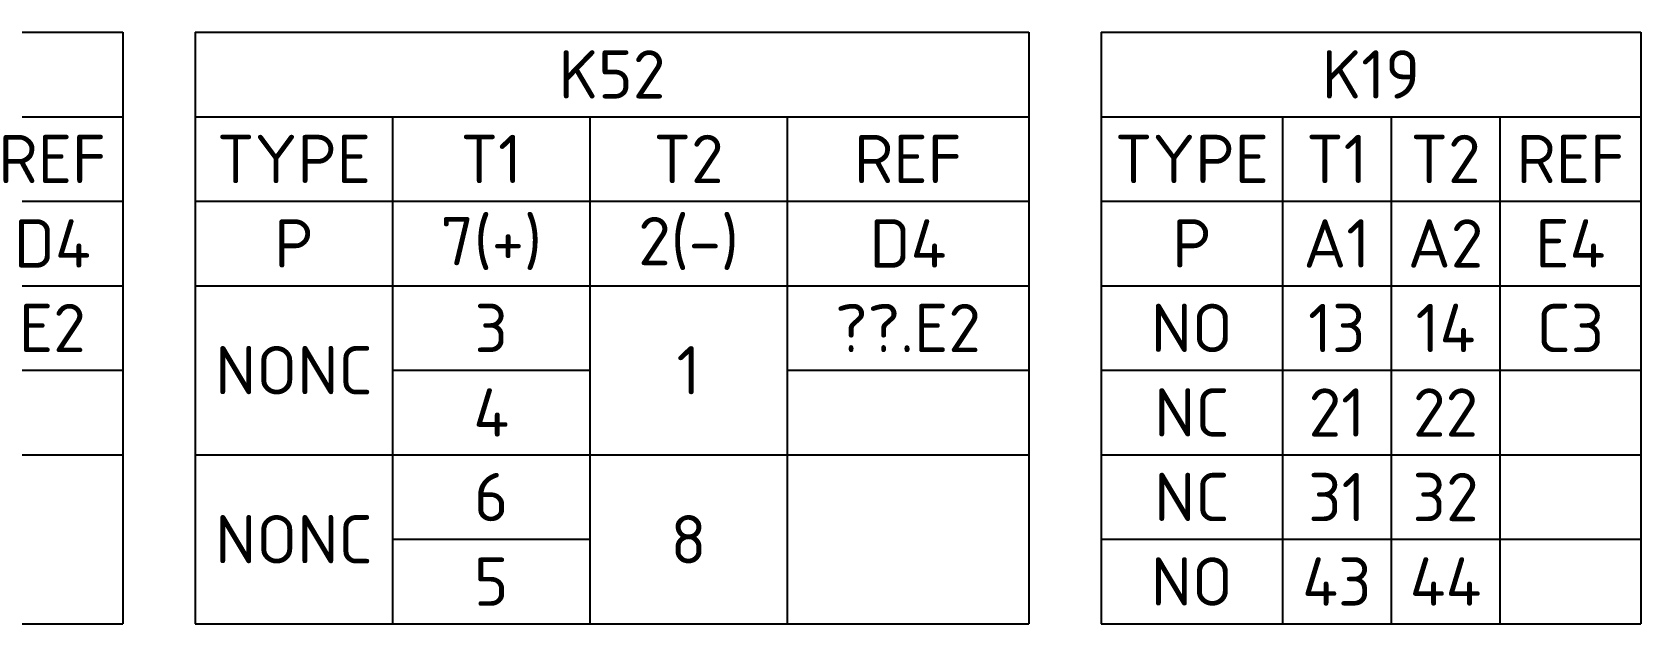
# Model space of a CAD drawing. Header units: millimetres. Extents: x 0 to 556, y 1 to 306.
# Drawn here: x 164.4 to 244.3, y 73.1 to 102.5 of the extents above; entities that cross this region are included whole.
import ezdxf

# ---------------------------------------------------------------- set-up
doc = ezdxf.new("R2010")
doc.units = ezdxf.units.MM
doc.layers.add('XREF', color=7, linetype='Continuous')
doc.styles.add('WD_IEC', font='ISOCP2.shx', dxfattribs={"width": 1.1, "height": 2.4, "bigfont": 'whgtxt.shx'})

# ---------------------------------------------------------------- blocks, each defined once
blk = doc.blocks.new('*T28')
at = {"layer": 'XREF', "color": 0, "linetype": 'ByBlock', "lineweight": -2}
for p, q in [((0, 0), (41.4, 0)), ((0, 0), (0, -29.4)), ((41.4, 0), (41.4, -29.4)), ((0, -4.2), (41.4, -4.2)), ((9.8, -4.2), (9.8, -29.4)), ((19.6, -4.2), (19.6, -29.4)), ((29.4, -4.2), (29.4, -29.4)), ((0, -8.4), (41.4, -8.4)), ((0, -12.6), (41.4, -12.6)), ((9.8, -16.8), (19.6, -16.8)), ((29.4, -16.8), (41.4, -16.8)), ((0, -21), (41.4, -21)), ((9.8, -25.2), (19.6, -25.2)), ((0, -29.4), (41.4, -29.4))]:
    blk.add_line(p, q, dxfattribs=at)
at = {"layer": 'XREF', "color": 0, "linetype": 'Continuous', "char_height": 2.4, "attachment_point": 5, "style": 'WD_IEC'}
for s, insert, width in [('K52', (20.7, -2.1), 40.4), ('TYPE', (4.9, -6.3), 8.8), ('T1', (14.7, -6.3), 8.8), ('T2', (24.5, -6.3), 8.8), ('REF', (35.4, -6.3), 11), ('P', (4.9, -10.5), 8.8), ('7(+)', (14.7, -10.5), 8.8), ('2(-)', (24.5, -10.5), 8.8), ('D4', (35.4, -10.5), 11), ('3', (14.7, -14.7), 8.8), ('??.E2', (35.4, -14.7), 11), ('NONC', (4.9, -16.8), 8.8), ('1', (24.5, -16.8), 8.8), ('4', (14.7, -18.9), 8.8), ('6', (14.7, -23.1), 8.8), ('NONC', (4.9, -25.2), 8.8), ('8', (24.5, -25.2), 8.8), ('5', (14.7, -27.3), 8.8)]:
    blk.add_mtext(s, dxfattribs=dict(at, insert=insert, width=width))
blk = doc.blocks.new('*T31')
at = {"layer": 'XREF', "color": 0, "linetype": 'ByBlock', "lineweight": -2}
for p, q in [((0, 0), (26.8, 0)), ((0, 0), (0, -29.4)), ((26.8, 0), (26.8, -29.4)), ((0, -4.2), (26.8, -4.2)), ((9, -4.2), (9, -29.4)), ((14.4, -4.2), (14.4, -29.4)), ((19.8, -4.2), (19.8, -29.4)), ((0, -8.4), (26.8, -8.4)), ((0, -12.6), (26.8, -12.6)), ((0, -16.8), (26.8, -16.8)), ((0, -21), (26.8, -21)), ((0, -25.2), (26.8, -25.2)), ((0, -29.4), (26.8, -29.4))]:
    blk.add_line(p, q, dxfattribs=at)
at = {"layer": 'XREF', "color": 0, "linetype": 'Continuous', "char_height": 2.4, "attachment_point": 5, "style": 'WD_IEC'}
for s, insert, width in [('K19', (13.4, -2.1), 25.8), ('TYPE', (4.5, -6.3), 8), ('T1', (11.7, -6.3), 4.4), ('T2', (17.1, -6.3), 4.4), ('REF', (23.3, -6.3), 6), ('P', (4.5, -10.5), 8), ('A1', (11.7, -10.5), 4.4), ('A2', (17.1, -10.5), 4.4), ('E4', (23.3, -10.5), 6), ('NO', (4.5, -14.7), 8), ('13', (11.7, -14.7), 4.4), ('14', (17.1, -14.7), 4.4), ('C3', (23.3, -14.7), 6), ('NC', (4.5, -18.9), 8), ('21', (11.7, -18.9), 4.4), ('22', (17.1, -18.9), 4.4), ('NC', (4.5, -23.1), 8), ('31', (11.7, -23.1), 4.4), ('32', (17.1, -23.1), 4.4), ('NO', (4.5, -27.3), 8), ('43', (11.7, -27.3), 4.4), ('44', (17.1, -27.3), 4.4)]:
    blk.add_mtext(s, dxfattribs=dict(at, insert=insert, width=width))
blk = doc.blocks.new('*T34')
at = {"layer": 'XREF', "color": 0, "linetype": 'ByBlock', "lineweight": -2}
for p, q in [((0, 0), (36.4, 0)), ((0, 0), (0, -29.4)), ((36.4, 0), (36.4, -29.4)), ((0, -4.2), (36.4, -4.2)), ((9.8, -4.2), (9.8, -29.4)), ((19.6, -4.2), (19.6, -29.4)), ((29.4, -4.2), (29.4, -29.4)), ((0, -8.4), (36.4, -8.4)), ((0, -12.6), (36.4, -12.6)), ((9.8, -16.8), (19.6, -16.8)), ((29.4, -16.8), (36.4, -16.8)), ((0, -21), (36.4, -21)), ((9.8, -25.2), (19.6, -25.2)), ((0, -29.4), (36.4, -29.4))]:
    blk.add_line(p, q, dxfattribs=at)
at = {"layer": 'XREF', "color": 0, "linetype": 'Continuous', "char_height": 2.4, "attachment_point": 5, "style": 'WD_IEC'}
for s, insert, width in [('K51', (18.2, -2.1), 35.4), ('TYPE', (4.9, -6.3), 8.8), ('T1', (14.7, -6.3), 8.8), ('T2', (24.5, -6.3), 8.8), ('REF', (32.9, -6.3), 6), ('P', (4.9, -10.5), 8.8), ('7(+)', (14.7, -10.5), 8.8), ('2(-)', (24.5, -10.5), 8.8), ('D4', (32.9, -10.5), 6), ('3', (14.7, -14.7), 8.8), ('E2', (32.9, -14.7), 6), ('NONC', (4.9, -16.8), 8.8), ('1', (24.5, -16.8), 8.8), ('4', (14.7, -18.9), 8.8), ('6', (14.7, -23.1), 8.8), ('NONC', (4.9, -25.2), 8.8), ('8', (24.5, -25.2), 8.8), ('5', (14.7, -27.3), 8.8)]:
    blk.add_mtext(s, dxfattribs=dict(at, insert=insert, width=width))

msp = doc.modelspace()

# ---------------------------------------------------------------- block references
for name, p in [('*T34', (132.5, 102.5)), ('*T28', (172.5, 102.5)), ('*T31', (217.5, 102.5))]:
    msp.add_blockref(name, p)

doc.saveas('drawing.dxf')
